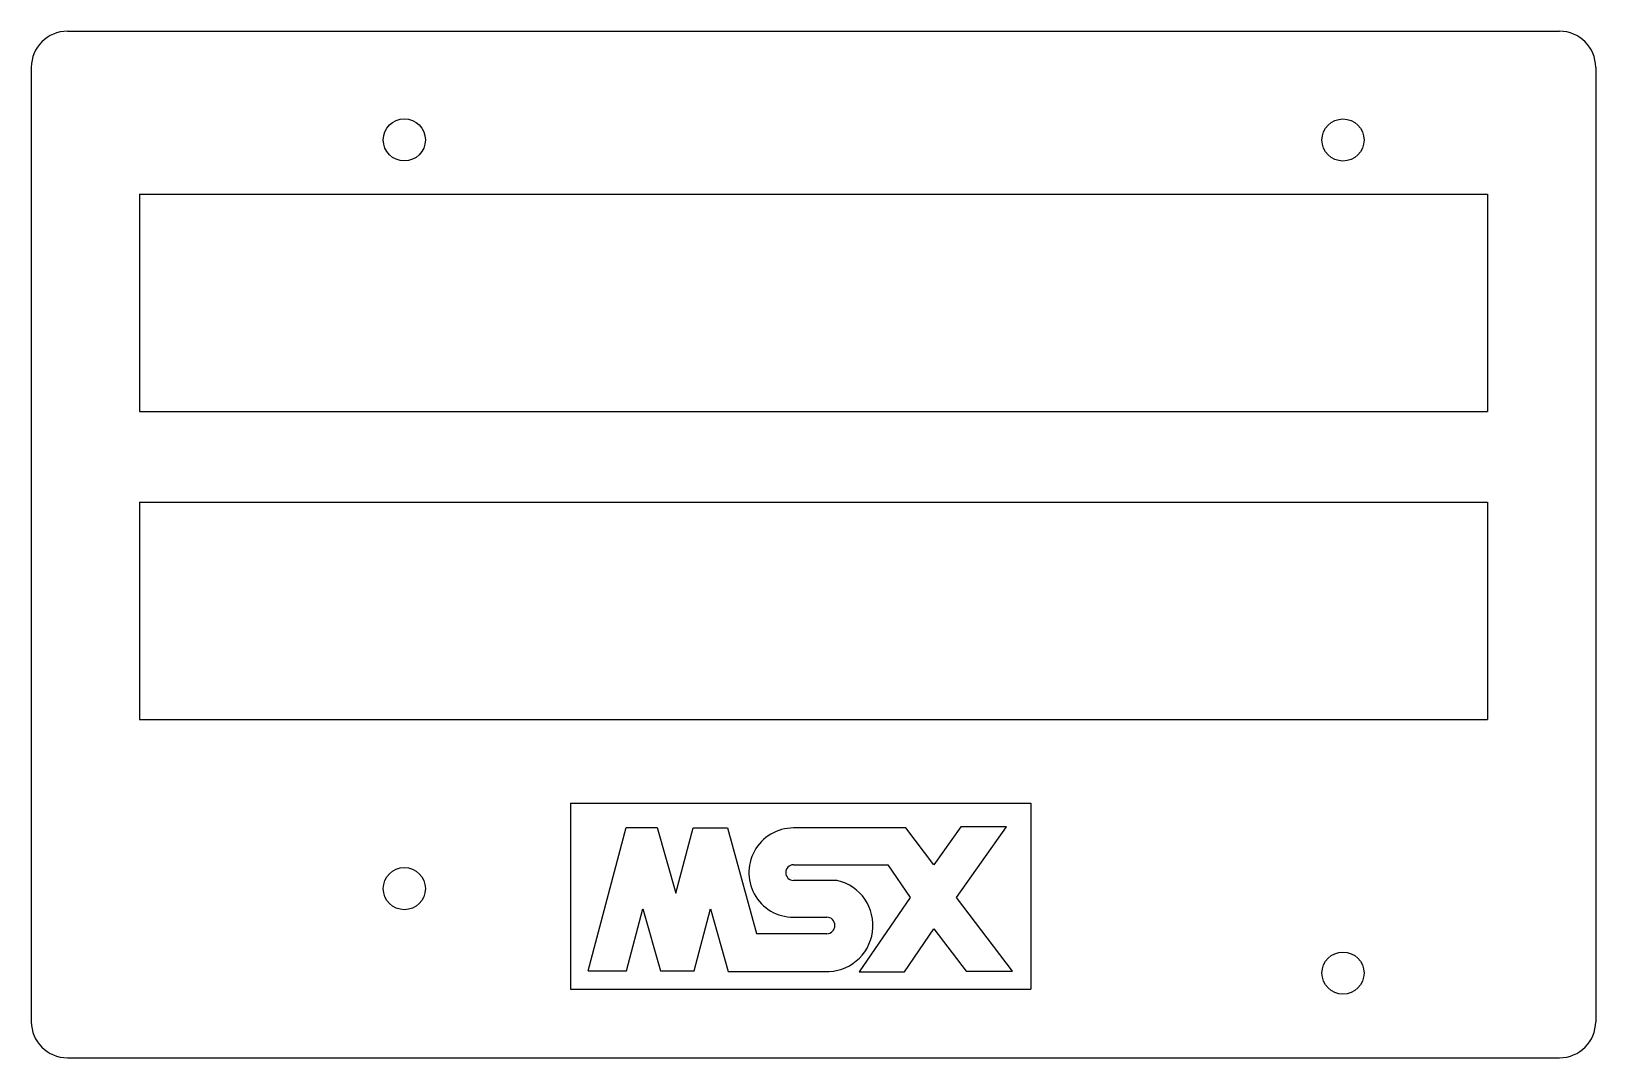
# Model space of a CAD drawing. Header units: millimetres. Extents: x -30 to 100, y 2 to 87.
import ezdxf

# ---------------------------------------------------------------- set-up
doc = ezdxf.new("R2010")
doc.units = ezdxf.units.MM

msp = doc.modelspace()

# ---------------------------------------------------------------- linework, layer by layer
at = {"color": 7, "linetype": 'Continuous'}
for p, q in [((-27, 87.07), (97, 87.07)), ((-30, 84.07), (-30, 4.74)), ((100, 84.07), (100, 4.74)), ((-21, 73.52), (91, 73.52)), ((-21, 73.52), (-21, 55.45)), ((91, 73.52), (91, 55.45)), ((-21, 55.45), (91, 55.45)), ((-21, 47.92), (91, 47.92)), ((-21, 47.92), (-21, 29.85)), ((91, 47.92), (91, 29.85)), ((-21, 29.85), (91, 29.85)), ((14.81, 22.9), (53.07, 22.9)), ((14.81, 22.9), (14.81, 7.43)), ((53.07, 22.9), (53.07, 7.43)), ((16.27, 8.96), (19.43, 20.88)), ((19.43, 20.88), (22.01, 20.88)), ((22.01, 20.88), (23.56, 15.41)), ((23.56, 15.41), (25, 20.84)), ((25, 20.84), (27.85, 20.84)), ((27.85, 20.84), (30.26, 12.06)), ((42.67, 20.84), (33.34, 20.84)), ((45.01, 17.78), (42.67, 20.84)), ((47.25, 20.94), (45.01, 17.78)), ((46.87, 15.07), (51.03, 20.94)), ((51.03, 20.94), (47.25, 20.94)), ((33.34, 17.78), (41.17, 17.78)), ((41.17, 17.78), (43.04, 15.07)), ((36.98, 16.48), (33.34, 16.48)), ((43.04, 15.07), (38.79, 8.87)), ((51.55, 8.95), (46.87, 15.07)), ((19.46, 8.96), (20.83, 14.13)), ((20.83, 14.13), (22.29, 8.96)), ((25.07, 8.96), (26.44, 14.12)), ((26.44, 14.12), (27.91, 8.91)), ((33.58, 13.43), (36.1, 13.43)), ((30.26, 12.06), (36.1, 12.06)), ((42.56, 8.87), (45.01, 12.45)), ((45.01, 12.45), (47.69, 8.95)), ((16.27, 8.96), (19.46, 8.96)), ((22.29, 8.96), (25.07, 8.96)), ((27.91, 8.91), (35.93, 8.91)), ((38.79, 8.87), (42.56, 8.87)), ((47.69, 8.95), (51.55, 8.95)), ((14.81, 7.43), (53.07, 7.43)), ((-27, 1.74), (97, 1.74))]:
    msp.add_line(p, q, dxfattribs=at)
for centre in [(1, 78.04), (79, 78.03), (1, 15.8), (79, 8.78)]:
    msp.add_circle(centre, 1.75, dxfattribs=at)
for centre, radius, start, end in [((-27, 84.07), 3, 90, 180), ((97, 84.07), 3, 0, 90), ((33.34, 17.13), 3.71, 90, 273.7321), ((33.34, 17.13), 0.65, 90, 270), ((36.1, 12.74), 3.84, 267.4552, 76.7594), ((36.1, 12.74), 0.685, 270, 90), ((-27, 4.74), 3, 180, 270), ((97, 4.74), 3, 270, 0)]:
    msp.add_arc(centre, radius, start, end, dxfattribs=at)

doc.saveas('drawing.dxf')
